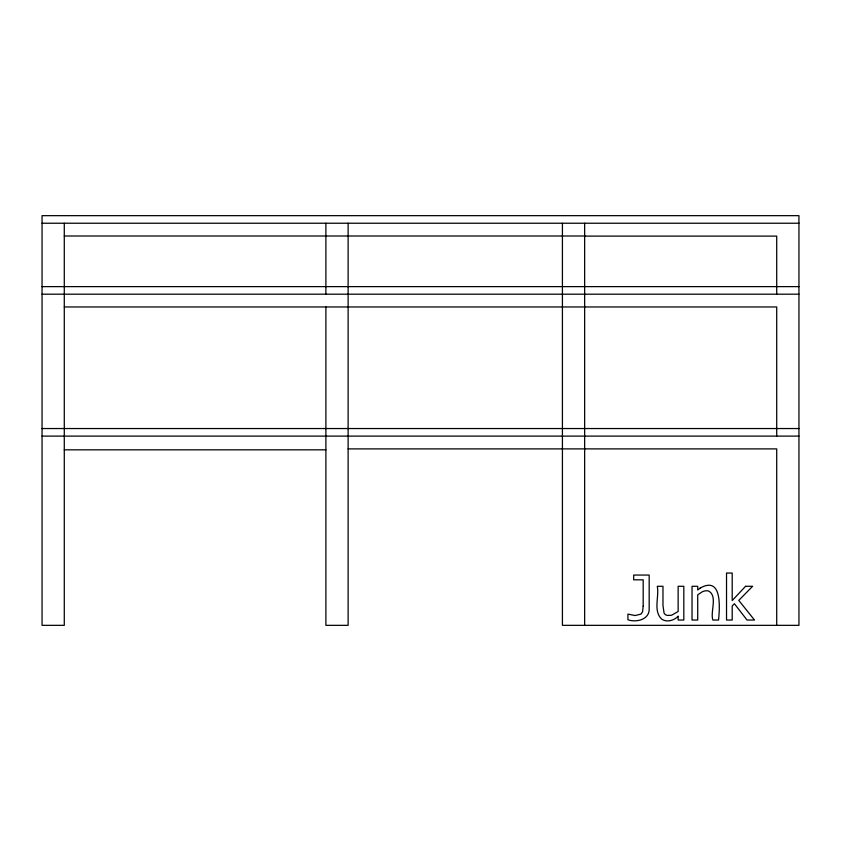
<?xml version="1.0" encoding="UTF-8"?>
<svg xmlns="http://www.w3.org/2000/svg" width="841" height="841" viewBox="0 0 841 841"><rect width="100%" height="100%" fill="white"/><g stroke="black" fill="none" stroke-linecap="round" stroke-linejoin="round"><path stroke-width="1.26" d="M42.05 223.233L798.95 223.233M64.284 236.006L584.653 236.006M584.653 236.111L776.716 236.111L776.716 294.192M42.05 286.623L798.95 286.623M42.05 294.192L798.95 294.192M64.284 306.965L776.716 306.965L776.716 436.111M42.05 428.542L798.95 428.542M42.05 436.111L798.95 436.111M348.121 448.884L776.716 448.884L776.716 625.336M64.284 449.83L325.887 449.83M584.653 223.233L584.653 625.336M562.419 223.233L562.419 625.336L798.95 625.336L798.95 215.664L42.05 215.664L42.05 625.336L64.284 625.336L64.284 223.233M348.121 223.233L348.121 625.336L325.887 625.336L325.887 306.965M325.887 223.233L325.887 294.192M643.186 606.077L642.587 611.743L640.916 614.13L635.06 615.538L627.933 614.088L627.933 619.796C636.542 622.75 649.904 619.554 649.168 608.348L649.168 575.055L633.672 575.055L633.672 579.827L643.186 579.827L643.186 606.077M745.568 586.293L732.206 600.548L732.206 573.036L726.529 573.036L726.529 620.038L732.206 620.038L732.206 605.93L734.445 603.754L747.039 620.038L754.503 620.038L738.766 600.4L752.632 586.293L745.568 586.293M700.238 588.038L697.715 590.035L697.715 586.293L692.038 586.293L692.038 620.038L697.715 620.038L697.715 594.839L702.109 591.896A9.682 9.682 0 0 1 708.395 590.918C718.098 595.859 709.983 611.954 712.874 620.038L718.561 620.038C719.675 608.148 722.44 575.559 700.238 588.038M678.14 616.295C674.009 620.437 667.186 622.666 661.92 619.312C652.805 611.165 659.428 596.595 657.294 586.293L662.971 586.293L662.971 605.509L664.064 613.057A4.363 4.363 0 0 0 667.407 615.412L671.528 615.276L678.14 611.491L678.14 586.293L683.817 586.293L683.817 620.038L678.14 620.038L678.14 616.295"/></g></svg>
